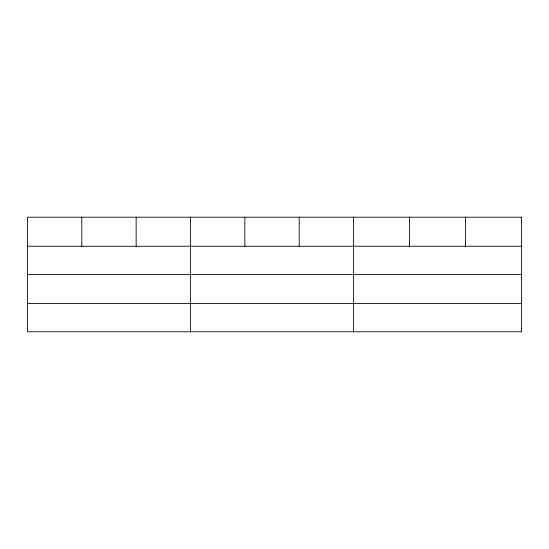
<?xml version="1.0" encoding="UTF-8"?>
<svg xmlns="http://www.w3.org/2000/svg" width="549" height="549" viewBox="0 0 549 549"><rect width="100%" height="100%" fill="white"/><g stroke="black" fill="none" stroke-linecap="round" stroke-linejoin="round"><path stroke-width="0.82" d="M27.45 246.24L521.55 246.24M27.45 274.473L521.55 274.473M27.45 303.563L521.55 303.563M465.552 217.205L465.552 246.24M409.554 217.205L409.554 246.24M353.556 217.205L353.556 331.795M299.205 217.205L299.205 246.24M244.854 217.205L244.854 246.24M190.503 217.205L190.503 331.795M136.152 217.205L136.152 246.24M81.801 217.205L81.801 246.24M521.55 217.205L27.45 217.205L27.45 331.795L521.55 331.795L521.55 217.205"/></g></svg>
